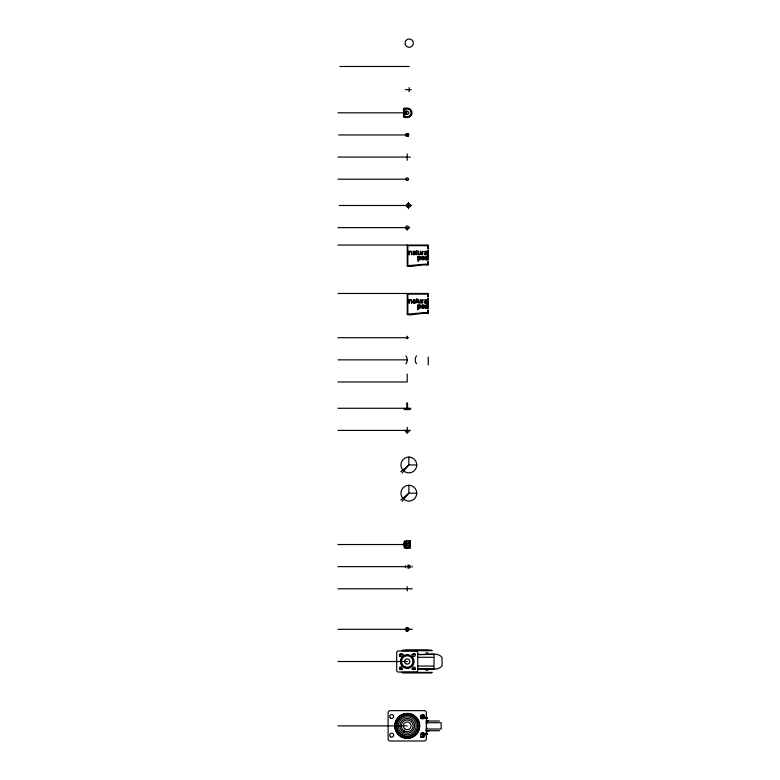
<?xml version="1.0" encoding="UTF-8"?>
<svg xmlns="http://www.w3.org/2000/svg" width="780" height="780" viewBox="0 0 780 780"><rect width="100%" height="100%" fill="white"/><g stroke="black" fill="none" stroke-linecap="round" stroke-linejoin="round"><path stroke-width="1.17" d="M406.848 408.272L406.858 403.104M399.906 656.38L400.043 654.488L403.192 654.488M416.822 298.984L417.485 299.754L416.822 300.066C416.832 306.988 416.939 299.081 416.481 298.642M411.469 303.127C412.123 299.959 408.515 298.867 409.51 303.137L408.895 303.137L408.895 299.578L409.51 299.773A1.784 1.784 0 0 1 410.387 299.578L411.304 299.793A1.063 1.063 0 0 1 411.674 300.163L411.587 303.147M433.924 669.142L434.148 654.469L417.524 654.488M422.984 733.883L423.296 733.171M426.865 727.662L426.865 727.662A13.338 13.338 0 0 1 426.377 728.9M418.285 309.328L418.285 307.827A1.102 1.102 0 0 0 419.328 308.373L420.118 308.197A1.131 1.131 0 0 0 420.449 307.924L420.537 305.311A1.17 1.17 0 0 0 420.089 304.921L419.231 304.756A1.93 1.93 0 0 0 418.285 304.99L417.661 304.795L417.671 309.68L418.236 309.514M418.255 261.046L418.285 259.409A1.102 1.102 0 0 0 419.328 259.945L420.118 259.779A1.131 1.131 0 0 0 420.449 259.496L420.537 256.893A1.16 1.16 0 0 0 420.215 256.571L419.231 256.337A1.93 1.93 0 0 0 418.285 256.561L417.661 256.366L418.139 261.193M408.154 135.223C406.868 131.42 405.405 137.816 408.154 135.223A1.034 1.034 0 0 1 407.521 135.934M409.285 545.571L409.061 546.4L407.969 546.4L407.969 545.571M410.202 545.464L410.212 543.611M407.696 135.203L408.466 135.184M407.452 135.613L407.755 134.316M420.459 299.842L421.054 299.647L420.839 302.63A1.063 1.063 0 0 1 420.469 303.001L418.665 303.001A1.063 1.063 0 0 1 418.294 302.63L418.08 299.647L418.685 299.647L418.685 301.802A0.994 0.994 0 0 0 418.899 302.425L420.225 302.425A0.994 0.994 0 0 0 420.43 301.802L420.43 300.027M406.741 134.716L407.764 134.94L405.99 134.706M407.872 135.242L407.843 134.599M407.599 134.219L406.419 135.057M420.517 251.326L420.43 253.373A0.994 0.994 0 0 1 420.225 253.997L418.928 254.036A0.994 0.994 0 0 1 418.685 253.373L418.685 251.219L418.08 251.219L418.294 254.202A1.063 1.063 0 0 0 418.665 254.573L420.469 254.573A1.063 1.063 0 0 0 420.839 254.202L420.586 251.267M402.061 473.05L408.847 464.958L408.847 457.041M402.061 501.286L408.847 493.204L408.847 485.287M420.225 302.425L418.899 302.425M400.754 471.744L408.847 464.958L416.764 464.958A7.917 7.917 0 0 0 404.888 458.104A7.917 7.917 0 0 0 404.888 471.822A7.917 7.917 0 0 0 416.764 464.958M400.754 499.99L408.847 493.204L416.764 493.204A7.917 7.917 0 0 0 404.888 486.34A7.917 7.917 0 0 0 404.888 500.058A7.917 7.917 0 0 0 416.764 493.204M414.823 252.837L414.668 252.925A5.05 5.05 0 0 1 413.956 253.052L413.215 253.715L413.848 254.28A1.794 1.794 0 0 0 414.151 254.27L414.853 252.817M426.319 252.866L426.133 252.935A5.05 5.05 0 0 1 425.48 253.052L424.739 253.715L425.373 254.28A1.794 1.794 0 0 0 425.675 254.27L426.377 252.817M414.823 301.265L414.151 302.689A1.794 1.794 0 0 1 413.848 302.698L413.215 302.075L413.956 301.48A5.05 5.05 0 0 0 414.57 301.373L414.628 301.353M426.348 301.265L425.675 302.689A1.794 1.794 0 0 1 425.373 302.698L424.739 302.075L425.48 301.48A5.05 5.05 0 0 0 426.094 301.373L426.094 301.373M407.413 135.447L407.462 136.178M406.79 134.082L406.848 134.053A1.034 1.034 0 0 0 406.263 134.579M407.306 135.652L406.858 135.544M339.904 66.476L409.178 66.476M405.239 89.651L411.255 89.651M337.954 112.817L407.228 112.817M407.706 134.706L408.466 134.706M338.637 134.94L405.483 134.94M405.99 135.184L407.306 135.476L406.721 135.135M337.954 157.072L410.397 157.072M337.954 179.195L407.228 179.195M339.193 205.491L411.635 205.491M337.954 227.624L409.87 227.624M337.954 245.047L428.337 245.047L428.337 248.557L427.732 248.557L427.732 245.661L407.843 245.661L407.843 265.668L425.236 264.166A19.948 19.948 0 0 1 427.732 264.332L427.732 261.612L428.337 261.612L428.337 265.054L422.916 264.888L410.982 266.419A19.285 19.285 0 0 1 407.228 266.194L407.228 245.047M417.125 251.648C415.467 252.671 418.392 255.479 416.335 254.504C415.321 253.422 416.715 248.137 416.822 251.219L417.485 251.306M411.645 254.719L411.674 251.735A1.063 1.063 0 0 0 411.304 251.365L410.387 251.15A1.784 1.784 0 0 0 409.51 251.345L408.895 251.15L408.895 254.719L409.51 254.719C407.696 251.072 412.942 250.77 411.313 254.582M337.954 293.475L428.337 293.475L428.337 296.985L427.732 296.985L427.732 294.079L407.843 294.079L407.843 314.096L425.236 312.585A19.948 19.948 0 0 1 427.732 312.76L427.732 310.04L428.337 310.04L428.337 313.482L422.916 313.316L410.982 314.837A19.285 19.285 0 0 1 407.228 314.623L407.228 293.475M337.954 337.721L408.544 337.721M337.954 359.853L407.228 359.853M337.954 381.976L407.228 381.976L407.228 374.059M406.955 403.104L407.54 403.104L407.608 408.272M337.954 408.272L410.845 408.272M403.835 409.139L410.621 409.139M404.791 409.598L409.666 409.598M337.954 430.404L410.397 430.404M404.108 543.494L406.487 542.656L406.487 546.4L404.108 545.571M337.954 544.528L407.228 544.528M337.954 566.65L407.228 566.65M337.954 588.783L412.24 588.783M337.954 629.323L412.24 629.323M402.538 650.13L431.515 650.13M405.61 650.247L428.435 650.247M401.661 650.705L432.393 650.705M425.88 652.87L427.927 652.87M400.54 654.225L402.889 654.225M412.669 654.225L415.174 654.225M417.563 654.225C424.252 655.931 436.936 650.9 442.046 657.394L442.046 665.974C436.517 672.204 424.632 667.68 417.563 669.142M411.665 654.488L415.145 654.488M417.631 657.296L433.095 657.296M337.954 661.508L407.228 661.508M417.631 666.071L433.095 666.071M402.246 668.879L400.043 668.879L399.906 667.319M411.665 668.879L415.145 668.879M417.524 668.879L434.148 668.879M400.54 669.142L402.256 669.142M412.669 669.142L415.174 669.142M425.88 670.215L427.927 670.215M401.661 672.38L432.393 672.38M402.538 672.955L431.515 672.955M420.869 715.816L424.057 715.816M424.33 717.629L424.33 715.962A4.592 2.301 90 0 0 423.218 715.962L422.887 717.629M420.664 717.629L427.333 717.629L427.352 718.361L420.742 718.361M420.888 717.775L423.209 717.775M421.102 718.721L423.442 718.721M426.368 720.856L428.259 720.856M426.212 721.032L439.471 721.032M426.094 722.728L441.168 722.728L441.168 729.027L426.094 729.027M337.954 725.878L407.228 725.878M426.114 730.606L429.283 730.606M426.212 730.724L439.471 730.724M426.368 730.899L428.259 730.899M421.102 733.024L423.442 733.024M423.14 736.398A4.592 2.301 -90 0 0 424.33 736.398L424.33 734.263A4.592 2.301 90 0 0 423.218 734.273L422.887 736.398A4.592 4.592 0 0 1 420.654 736.427M422.887 736.398L423.218 736.398A4.592 2.301 90 0 0 424.408 736.398M420.8 736.544L424.057 736.544M420.8 736.885L423.209 736.885M420.82 737.149L422.935 737.149M425.363 254.777L424.096 253.948A1.453 1.453 0 0 1 424.086 253.588C429.751 250.653 422.311 252.613 425.266 251.189A3.149 3.149 0 0 1 425.753 251.17L426.894 251.638L426.982 253.481A1.228 1.228 0 0 1 426.611 254.456M413.839 254.777L412.571 253.948A1.453 1.453 0 0 1 412.561 253.588C418.294 250.546 410.758 252.701 413.741 251.189A3.149 3.149 0 0 1 414.229 251.17L415.369 251.638L415.457 253.481A1.228 1.228 0 0 1 415.087 254.456A2.165 2.165 0 0 1 413.839 254.728M425.363 303.206L424.096 302.377A1.453 1.453 0 0 1 424.086 302.016C429.741 299.091 422.36 301.022 425.266 299.608A3.149 3.149 0 0 1 425.753 299.598L426.894 300.066L426.982 301.899A1.228 1.228 0 0 1 426.611 302.884M413.839 303.206L412.571 302.377A1.453 1.453 0 0 1 412.561 302.016C418.207 299.101 410.826 300.992 413.741 299.608A3.149 3.149 0 0 1 414.229 299.598L415.369 300.066L415.457 301.899A1.228 1.228 0 0 1 415.087 302.884M406.75 114.329L403.484 114.397L403.494 116.844L404.137 117.536L407.228 117.556A4.739 4.739 0 0 0 411.967 112.817A4.739 4.739 0 0 0 407.228 108.079L404.196 108.088L403.494 108.79L403.484 111.238L406.848 111.287A27.963 0.994 0 0 0 406.721 111.326M423.238 718.536L422.984 717.873M408.106 134.53L408.135 134.599A1.034 1.034 0 0 0 407.521 133.955M426.855 724.045L426.865 724.123A13.338 13.338 0 0 0 426.377 722.855M409.285 543.494L409.061 542.656L407.969 542.656L407.969 543.494M428.24 356.996L428.24 364.913M427.206 717.629L427.206 718.361M427.206 733.395L427.206 734.117M423.218 715.962L423.218 717.629M423.218 734.263L423.218 736.398M422.984 717.629L422.984 718.361M422.984 734.117L422.984 733.395L427.333 733.395L427.352 734.117L420.829 734.117A4.592 4.592 0 0 1 423.043 734.273M412.015 566.056L412.015 567.255M410.163 565.636L410.163 567.674M409.178 87.574L409.178 91.728M409.061 565.003L409.061 568.308M408.915 543.494L408.915 545.571M408.466 202.322L408.466 208.66M407.969 565.003L407.969 568.308M407.462 133.702L407.462 134.462M407.228 153.904L407.228 160.232M407.228 227.624L407.228 230.256M407.228 336.219L407.228 338.851M407.228 427.235L407.228 433.563M407.228 586.706L407.228 590.86M407.228 627.247L407.228 631.41M406.994 133.702L406.994 134.462M406.994 135.428L406.994 136.178M405.541 565.636L405.541 567.674M420.81 715.933A4.592 4.592 0 0 1 423.043 715.962M423.14 715.962A4.592 2.301 -90 0 1 424.33 715.962M423.774 734.117A4.592 2.301 -90 0 1 424.33 734.273M400.793 654.332A3.49 0.702 80 0 1 400.93 654.478M401.008 668.255A2.993 1.16 -28.6 0 1 400.744 668.323M403.904 110.428A4.095 4.095 0 0 1 409.958 109.765A4.095 4.095 0 0 1 409.958 115.869A4.095 4.095 0 0 1 403.904 115.206M410.962 114.202A3.978 3.978 0 0 1 410.728 114.718M409.032 109.268A3.978 3.978 0 0 1 409.627 109.639M406.448 114.465A1.657 1.141 90 0 1 405.356 112.817A1.657 1.141 90 0 1 406.448 111.169M406.799 135.876A1.034 1.034 0 0 1 406.263 135.301M425.539 308.022A2.262 2.262 0 0 1 425.256 306.589L425.568 305.214A1.141 1.141 0 0 1 425.899 304.941L426.689 304.756A1.111 1.111 0 0 1 427.732 305.282L427.732 303.82L428.337 303.82L428.337 308.373L427.732 308.168A1.862 1.862 0 0 1 426.787 308.373A1.677 1.677 0 0 1 425.51 307.993M425.363 303.157A2.165 2.165 0 0 0 426.64 302.942A2.242 2.242 0 0 1 425.217 303.137M413.839 303.157A2.165 2.165 0 0 0 415.116 302.942A2.242 2.242 0 0 1 413.692 303.137M426.124 301.499A4.807 4.807 0 0 1 425.402 301.616M414.599 301.499A4.807 4.807 0 0 1 413.878 301.616M405.912 355.894A6.601 6.601 0 0 1 405.912 363.811M416.52 363.811A6.601 6.601 0 0 1 416.52 355.894M426.64 254.514A2.165 2.165 0 0 1 425.363 254.728M426.787 259.945A1.862 1.862 0 0 0 427.732 259.74L428.337 259.945L428.337 255.391L427.732 255.391L427.732 256.864A1.111 1.111 0 0 0 426.689 256.337L425.899 256.513A1.141 1.141 0 0 0 425.568 256.786L425.197 258.151A2.262 2.262 0 0 0 425.539 259.594A1.677 1.677 0 0 0 426.777 259.896M409.207 430.404A1.979 1.979 0 0 1 407.228 432.383A1.979 1.979 0 0 1 405.249 430.404M418.275 257.985C419.913 262.567 420.878 254.075 418.275 257.985M418.275 306.413C419.923 310.976 420.869 302.543 418.275 306.413M422.029 257.985L422.77 259.369A1.277 1.277 0 0 0 423.228 259.369C425.5 258.521 422.409 255.197 422.029 257.985M422.029 306.413L422.77 307.798A1.277 1.277 0 0 0 423.228 307.798C425.49 306.94 422.409 303.625 422.029 306.413M425.792 257.985C427.401 262.587 428.386 254.085 425.792 257.985M425.792 306.413C427.421 311.015 428.386 302.494 425.792 306.413M421.434 257.927L421.814 259.496A1.18 1.18 0 0 0 422.165 259.769L423.823 259.769A1.209 1.209 0 0 0 424.271 259.379L424.271 256.903A1.199 1.199 0 0 0 423.832 256.513L422.175 256.513A1.199 1.199 0 0 0 421.726 256.903L421.434 257.927M421.434 306.345L421.814 307.924A1.18 1.18 0 0 0 422.165 308.197L423.823 308.197A1.209 1.209 0 0 0 424.271 307.798L424.271 305.331A1.199 1.199 0 0 0 423.832 304.931L422.175 304.931A1.199 1.199 0 0 0 421.726 305.331L421.434 306.345M421.775 252.603L421.775 254.719L422.38 254.719C420.43 252.681 425.324 250.79 422.389 251.443A1.141 1.141 0 0 0 421.99 251.833L421.775 252.603M421.775 301.031L421.775 303.137L422.38 303.137C420.43 301.109 425.324 299.218 422.389 299.861A1.141 1.141 0 0 0 421.99 300.261L421.775 301.031M406.575 337.672C408.291 339.827 407.706 335.341 406.575 337.672M428.337 250.224L427.732 250.224L427.732 254.777L428.337 254.777L428.337 250.224M428.337 298.652L427.732 298.652L427.732 303.206L428.337 303.206L428.337 298.652M410.348 540.793L405.356 540.793A1.248 1.248 0 0 0 404.108 542.032L404.108 547.024A1.248 1.248 0 0 0 405.356 548.272L410.348 548.272L410.348 545.571L405.541 545.571L405.541 543.494L410.348 543.494L410.348 540.793M416.179 650.978L398.278 650.978A1.58 1.58 0 0 0 396.698 652.558L396.698 670.459A1.58 1.58 0 0 0 398.278 672.038L416.179 672.038A1.58 1.58 0 0 0 417.758 670.459L417.758 652.558A1.58 1.58 0 0 0 416.179 650.978M424.252 710.648L390.205 710.648A2.116 2.116 0 0 0 388.099 712.764L388.099 738.884A2.116 2.116 0 0 0 390.205 741L424.252 741A2.116 2.116 0 0 0 426.358 738.884L426.358 712.764A2.116 2.116 0 0 0 424.252 710.648M410.348 544.528L410.348 544.479A3.12 3.12 0 0 0 405.668 541.827A3.12 3.12 0 0 0 405.668 547.228A3.12 3.12 0 0 0 410.348 544.528M405.239 44.45L405.239 41.857A4.153 4.153 0 0 1 411.625 39.8A4.153 4.153 0 0 1 411.625 46.508A4.153 4.153 0 0 1 405.239 44.45M403.904 115.411L403.904 110.224A4.261 4.261 0 0 1 410.114 109.688A4.261 4.261 0 0 1 410.114 115.947A4.261 4.261 0 0 1 403.874 115.44M401.056 736.564A12.344 12.344 0 0 0 419.572 725.878A12.344 12.344 0 0 0 401.056 715.192A12.344 12.344 0 0 0 401.056 736.564M401.768 735.335A10.92 10.92 0 0 0 418.148 725.878A10.92 10.92 0 0 0 401.768 716.42A10.92 10.92 0 0 0 401.768 735.335M402.431 733.522A9.028 9.028 0 0 0 416.247 726.209A9.028 9.028 0 0 0 403.006 717.902A9.028 9.028 0 0 0 402.431 733.522M401.993 734.955A10.481 10.481 0 0 0 417.709 725.878A10.481 10.481 0 0 0 401.993 716.8A10.481 10.481 0 0 0 401.993 734.955M404.079 730.909A5.938 5.938 0 0 0 413.156 726.092A5.938 5.938 0 0 0 404.45 720.632A5.938 5.938 0 0 0 404.079 730.909M403.299 732.147A7.4 7.4 0 0 0 414.628 726.151A7.4 7.4 0 0 0 403.767 719.335A7.4 7.4 0 0 0 403.299 732.147M405.288 729.232A3.881 3.881 0 0 0 411.109 725.878A3.881 3.881 0 0 0 405.288 722.514A3.881 3.881 0 0 0 405.288 729.232M400.988 736.691A12.49 12.49 0 0 0 419.718 725.878A12.49 12.49 0 0 0 400.988 715.065A12.49 12.49 0 0 0 400.988 736.691M421.814 718.195A1.979 1.979 0 0 0 424.778 716.479A1.979 1.979 0 0 0 421.814 714.773A1.979 1.979 0 0 0 421.814 718.195M421.814 736.885A1.979 1.979 0 0 0 424.778 735.169A1.979 1.979 0 0 0 421.814 733.453A1.979 1.979 0 0 0 421.814 736.885M390.663 736.885A1.979 1.979 0 0 0 393.637 735.169A1.979 1.979 0 0 0 390.663 733.453A1.979 1.979 0 0 0 390.663 736.885M390.663 718.195A1.979 1.979 0 0 0 393.637 716.479A1.979 1.979 0 0 0 390.663 714.773A1.979 1.979 0 0 0 390.663 718.195M404.069 666.978A6.318 6.318 0 0 0 413.546 661.508A6.318 6.318 0 0 0 404.069 656.038A6.318 6.318 0 0 0 404.069 666.978M405.912 663.79A2.633 2.633 0 0 0 409.861 661.508A2.633 2.633 0 0 0 405.912 659.227A2.633 2.633 0 0 0 405.912 663.79M404.332 666.529A5.792 5.792 0 0 0 413.02 661.508A5.792 5.792 0 0 0 404.332 656.497A5.792 5.792 0 0 0 404.332 666.529M403.806 667.436A6.844 6.844 0 0 0 414.073 661.508A6.844 6.844 0 0 0 403.806 655.58A6.844 6.844 0 0 0 403.806 667.436M399.994 656.214A1.365 1.365 0 0 0 402.139 655.19A1.365 1.365 0 0 0 400.179 653.845A1.365 1.365 0 0 0 399.994 656.214M413.185 656.214A1.365 1.365 0 0 0 415.331 655.19A1.365 1.365 0 0 0 413.38 653.845A1.365 1.365 0 0 0 413.185 656.214M413.185 669.406A1.365 1.365 0 0 0 415.331 668.392A1.365 1.365 0 0 0 413.38 667.046A1.365 1.365 0 0 0 413.185 669.406M399.994 669.406A1.365 1.365 0 0 0 402.139 668.392A1.365 1.365 0 0 0 400.179 667.046A1.365 1.365 0 0 0 399.994 669.406M406.322 630.903A1.814 1.814 0 0 0 409.042 629.323A1.814 1.814 0 0 0 406.322 627.754A1.814 1.814 0 0 0 406.322 630.903M406.438 114.182A1.58 1.58 0 0 0 408.808 112.817A1.58 1.58 0 0 0 406.438 111.452A1.58 1.58 0 0 0 406.438 114.182M406.594 136.032A1.258 1.258 0 0 0 408.486 134.94A1.287 1.287 0 0 0 406.585 133.828A1.287 1.287 0 0 0 406.585 136.061A1.287 1.287 0 0 0 408.515 134.94A1.258 1.258 0 0 0 406.594 133.848A1.258 1.258 0 0 0 406.594 136.032M406.39 136.188A1.502 1.502 0 0 0 408.73 135.047A1.502 1.502 0 0 0 406.575 133.595A1.502 1.502 0 0 0 406.39 136.188M407.482 207.207A1.979 1.979 0 0 0 410.446 205.491A1.979 1.979 0 0 0 407.482 203.775A1.979 1.979 0 0 0 407.482 207.207M406.565 180.336A1.316 1.316 0 0 0 408.544 179.195A1.316 1.316 0 0 0 406.565 178.054A1.316 1.316 0 0 0 406.565 180.336M406.282 228.969A1.648 1.648 0 0 0 408.866 227.77A1.648 1.648 0 0 0 406.536 226.122A1.648 1.648 0 0 0 406.282 228.969"/></g></svg>
